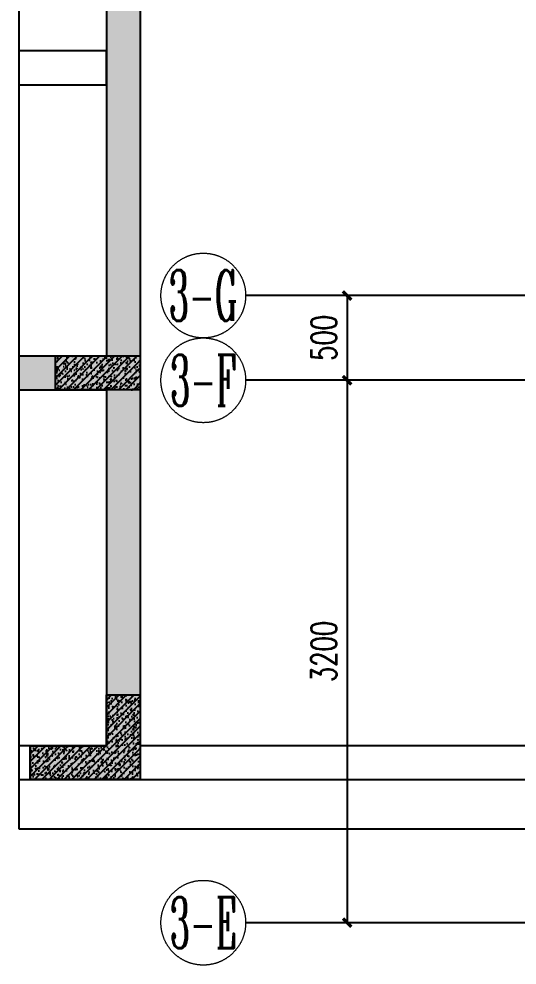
# Model space of a CAD drawing. Extents: x 1045983 to 1134482, y -686883 to -657183.
# Drawn here: x 1074090 to 1077030, y -680479 to -674897 of the extents above; entities that cross this region are included whole.
import ezdxf
from ezdxf.enums import TextEntityAlignment as Align
from ezdxf.xclip import XClip

# ---------------------------------------------------------------- set-up
doc = ezdxf.new("R2010")
doc.units = 0
doc.header["$LTSCALE"] = 1000
doc.header["$MEASUREMENT"] = 0
doc.header["$XCLIPFRAME"] = 2
doc.linetypes.add('160-核心筒-标准层$0$CONTINOUS', pattern=[0])
doc.linetypes.add('CENTER', pattern=[2, 1.25, -0.25, 0.25, -0.25])
doc.layers.get('0').update_dxf_attribs({"linetype": 'CONTINUOUS'})
doc.layers.get('Defpoints').update_dxf_attribs({"linetype": 'CONTINUOUS'})
for name, color, linetype in [('160-核心筒-标准层$0$S-WALL', 40, 'CONTINUOUS'), ('160-核心筒-标准层$0$S-WALL-BEAM', 120, 'CONTINUOUS'), ('160-核心筒-标准层$0$S-WALL-COLU', 252, '160-核心筒-标准层$0$CONTINOUS'), ('160-核心筒-标准层$0$S-WALL-COLU-HATC', 16, 'CONTINUOUS'), ('160-核心筒-标准层$0$S-WALL-HATC', 253, 'CONTINUOUS'), ('S-ANNO-DIMS', 3, 'CONTINUOUS'), ('S-ANNO-DOTE', 230, 'CONTINUOUS'), ('S_A平-楼梯', 51, 'CONTINUOUS')]:
    doc.layers.add(name, color=color, linetype=linetype)
doc.layers.add('S-ANNO-AXIS', color=4, linetype='CENTER', lineweight=0)
doc.styles.add('_TCH_DIM_T3', font='SIMPLEX', dxfattribs={"width": 0.705882, "bigfont": 'GBCBIG'})
doc.styles.add('TSSD_Axis', font='complex.shx', dxfattribs={"width": 0.7, "bigfont": 'hztxt.shx'})
doc.dimstyles.new('_TCH_ARCH&&50', dxfattribs={"dimtxt": 148.75, "dimasz": 50, "dimexe": 125, "dimexo": 150, "dimgap": 63.125, "dimtad": 1, "dimdec": 0, "dimzin": 0, "dimdsep": 46, "dimtxsty": '_TCH_DIM_T3', "dimblk": 'ARCHTICK', "dimcen": 0.09, "dimclrt": 7, "dimazin": 2, "dimtfac": 1, "dimtdec": 0, "dimtix": 1, "dimtmove": 2, "dimatfit": 3, "dimfxl": 1, "dimtolj": 1, "dimtzin": 0, "dimarcsym": 0})

# ---------------------------------------------------------------- blocks, each defined once
blk = doc.blocks.new('ts_axno')
at = {"color": 0, "linetype": 'ByBlock', "lineweight": -2}
blk.add_circle((0, 0), 0.5, dxfattribs=at)
at = {"color": 0, "linetype": 'ByBlock', "lineweight": -2, "style": 'TSSD_Axis', "width": 0.7}
blk.add_attdef('A', text='', height=0.6, dxfattribs=at).set_placement((0, 0), align=Align.MIDDLE_CENTER)
blk = doc.blocks.new('_ArchTick')
at = {"color": 0, "linetype": 'ByBlock', "const_width": 0.4}
blk.add_lwpolyline([(-0.5, -0.5), (0.5, 0.5)], dxfattribs=at)
blk = doc.blocks.new('*D422')
at = {"layer": 'Defpoints', "color": 0, "transparency": 16777216}
for p in [(1036613.4, -614002.6), (1036162.1, -614502.6), (1036613.4, -614502.6)]:
    blk.add_point(p, dxfattribs=at)
at = {"layer": 'S-ANNO-DIMS', "color": 0, "lineweight": -2, "transparency": 16777216}
for p, q in [((1036463.4, -614002.6), (1036037.1, -614002.6)), ((1036162.1, -614002.6), (1036162.1, -614502.6)), ((1036463.4, -614502.6), (1036037.1, -614502.6))]:
    blk.add_line(p, q, dxfattribs=at)
at = {"layer": 'S-ANNO-DIMS', "color": 0, "lineweight": -2, "transparency": 16777216, "xscale": 50, "yscale": 50, "zscale": 50}
for p, rotation in [((1036162.1, -614002.6), 90), ((1036162.1, -614502.6), 270)]:
    blk.add_blockref('_ArchTick', p, dxfattribs=dict(at, rotation=rotation))
at = {"layer": 'S-ANNO-DIMS', "color": 7, "transparency": 16777216, "insert": (1036024.6, -614252.6), "char_height": 148.75, "attachment_point": 5, "rotation": 90, "style": '_TCH_DIM_T3'}
blk.add_mtext('\\A1;500', dxfattribs=at)
blk = doc.blocks.new('*D423')
at = {"layer": 'Defpoints', "color": 0, "transparency": 16777216}
for p in [(1036613.4, -614502.6), (1036162.1, -617702.6), (1036793, -617702.6)]:
    blk.add_point(p, dxfattribs=at)
at = {"layer": 'S-ANNO-DIMS', "color": 0, "lineweight": -2, "transparency": 16777216}
for p, q in [((1036463.4, -614502.6), (1036037.1, -614502.6)), ((1036162.1, -614502.6), (1036162.1, -617702.6)), ((1036643, -617702.6), (1036037.1, -617702.6))]:
    blk.add_line(p, q, dxfattribs=at)
at = {"layer": 'S-ANNO-DIMS', "color": 0, "lineweight": -2, "transparency": 16777216, "xscale": 50, "yscale": 50, "zscale": 50}
for p, rotation in [((1036162.1, -614502.6), 90), ((1036162.1, -617702.6), 270)]:
    blk.add_blockref('_ArchTick', p, dxfattribs=dict(at, rotation=rotation))
at = {"layer": 'S-ANNO-DIMS', "color": 7, "transparency": 16777216, "insert": (1036024.6, -616102.6), "char_height": 148.75, "attachment_point": 5, "rotation": 90, "style": '_TCH_DIM_T3'}
blk.add_mtext('\\A1;3200', dxfattribs=at)
blk = doc.blocks.new('160-核心筒-标准层')
at = {"layer": '160-核心筒-标准层$0$S-WALL-COLU-HATC'}
h = blk.add_hatch(dxfattribs=at)
h.set_pattern_fill('AR-CONC', color=256, scale=10)
h.set_pattern_definition([(50, (-485472.496, 693722.786), (71.7260183, -6.2752135), [7.5, -82.5]), (355, (-485472.5, 693722.786), (-13.8751334, 75.2192134), [6, -66]), (100.4514, (-485466.52, 693722.26), (57.850938, 68.943954), [6.374019, -70.114211]), (46.1842, (-485472.5, 693742.786), (106.724105, -16.551901), [11.25, -123.75]), (96.6356, (-485463.6, 693741.41), (93.46627, 97.411787), [9.561029, -105.1713]), (351.1842, (-485472.5, 693742.79), (93.466195, 97.41186), [9, -99]), (21, (-485462.496, 693737.786), (59.6907052, -40.261889), [7.5, -82.5]), (326, (-485462.5, 693737.786), (24.331533, 72.5150045), [6, -66]), (71.4514, (-485457.52, 693734.43), (84.022263, 32.2530497), [6.374019, -70.114211]), (37.5, (-485472.496, 693722.786), (1.2159855, 33.2893854), [0, -65.2, 0, -67, 0, -66.25]), (7.5, (-485472.496, 693722.786), (26.3069537, 39.4411712), [0, -38.2, 0, -63.7, 0, -25.25]), (327.5, (-485494.796, 693722.786), (53.3822436, -2.2554872), [0, -25, 0, -78, 0, -103.5]), (317.5, (-485504.796, 693722.786), (58.318617, 10.0104982), [0, -32.5, 0, -51.8, 0, -73.5])])
h.paths.add_polyline_path([(-5600, 5800), (-5600, 6000), (-5100, 6000), (-5100, 5800)])
h = blk.add_hatch(dxfattribs=at)
h.set_pattern_fill('ANSI31', color=256, scale=250, style=0)
h.set_pattern_definition([(45, (-485472.496, 693722.786), (-22.0970869, 22.0970869), [])])
h.paths.add_polyline_path([(-5100, 5800), (-5100, 6000), (-5600, 6000), (-5600, 5800)])
h = blk.add_hatch(dxfattribs=at)
h.set_pattern_fill('AR-CONC', color=256, scale=10)
h.set_pattern_definition([(50, (-489022.497, 690888.04), (71.7260183, -6.2752135), [7.5, -82.5]), (355, (-489022.5, 690888.04), (-13.8751334, 75.2192134), [6, -66]), (100.4514, (-489016.52, 690887.52), (57.850938, 68.943954), [6.374019, -70.114211]), (46.1842, (-489022.5, 690908.04), (106.724105, -16.551901), [11.25, -123.75]), (96.6356, (-489013.6, 690906.66), (93.46627, 97.411787), [9.561029, -105.1713]), (351.1842, (-489022.5, 690908.04), (93.466195, 97.41186), [9, -99]), (21, (-489012.497, 690903.04), (59.6907052, -40.261889), [7.5, -82.5]), (326, (-489012.5, 690903.04), (24.331533, 72.5150045), [6, -66]), (71.4514, (-489007.52, 690899.686), (84.022263, 32.2530497), [6.374019, -70.114211]), (37.5, (-489022.497, 690888.042), (1.2159855, 33.2893854), [0, -65.2, 0, -67, 0, -66.25]), (7.5, (-489022.497, 690888.04), (26.3069537, 39.4411712), [0, -38.2, 0, -63.7, 0, -25.25]), (327.5, (-489044.797, 690888.042), (53.3822436, -2.2554872), [0, -25, 0, -78, 0, -103.5]), (317.5, (-489054.797, 690888.04), (58.318617, 10.0104982), [0, -32.5, 0, -51.8, 0, -73.5])])
h.paths.add_polyline_path([(-5300, 3700), (-5300, 4000), (-5100, 4000), (-5100, 3500), (-5750, 3500), (-5750, 3700)])
h = blk.add_hatch(dxfattribs=at)
h.set_pattern_fill('ANSI31', color=256, scale=250, style=0)
h.set_pattern_definition([(45, (-489022.497, 690888.04), (-22.0970869, 22.0970869), [])])
h.paths.add_polyline_path([(-5300, 3700), (-5300, 4000), (-5100, 4000), (-5100, 3500), (-5750, 3500), (-5750, 3700)])
at = {"layer": '160-核心筒-标准层$0$S-WALL-HATC'}
for points in [[(-5100, 8400), (-5300, 8600), (-5300, 6000), (-5233.3, 5900), (-5100, 5900)], [(-7366.7, 5900), (-7300, 5800), (-5300, 5800), (-5233.3, 5900), (-5300, 6000), (-7300, 6000)], [(-5233.3, 5900), (-5300, 5800), (-5300, 3700), (-5100, 3500), (-5100, 5900)], [(-5300, 3700), (-5750, 3700), (-5750, 3500), (-5100, 3500)]]:
    blk.add_hatch(color=256, dxfattribs=at).paths.add_polyline_path(points)
at = {"layer": '160-核心筒-标准层$0$S-WALL'}
for p, q in [((-5300, 8600), (-5300, 6000)), ((-5100, 8400), (-5100, 5900)), ((-7300, 6000), (-5300, 6000)), ((-5100, 5900), (-5100, 3500)), ((-7300, 5800), (-5300, 5800)), ((-5300, 5800), (-5300, 3700)), ((-5300, 3700), (-5750, 3700)), ((-5750, 3700), (-5750, 3500)), ((-5750, 3500), (-5100, 3500))]:
    blk.add_line(p, q, dxfattribs=at)
at = {"layer": '160-核心筒-标准层$0$S-WALL-BEAM'}
for points in [[(-5300, 7600), (-5300, 7800), (-7300, 7800), (-7300, 7600)], [(-5750, 3500), (-5750, 3700), (-6850, 3700), (-6850, 3500)], [(-2500, 3500), (-2500, 3700), (-5100, 3700), (-5100, 3500)]]:
    blk.add_lwpolyline(points, close=True, dxfattribs=at)
at = {"layer": '160-核心筒-标准层$0$S-WALL-COLU', "lineweight": -2}
blk.add_lwpolyline([(-5600, 5800), (-5600, 6000), (-5100, 6000), (-5100, 5800)], close=True, dxfattribs=at)
at = {"layer": '160-核心筒-标准层$0$S-WALL-COLU', "linetype": 'ByBlock'}
blk.add_lwpolyline([(-5300, 3700), (-5300, 4000), (-5100, 4000), (-5100, 3500), (-5750, 3500), (-5750, 3700), (-5300, 3700)], dxfattribs=at)
blk = doc.blocks.new('3#轴线')
at = {"layer": 'S-ANNO-DOTE'}
for p, q in [((1041819.7, -614002.6), (1035563.3, -614002.6)), ((1041819.7, -614502.6), (1035563.3, -614502.6)), ((1041819.7, -617702.6), (1035563.3, -617702.6))]:
    blk.add_line(p, q, dxfattribs=at)
at = {"layer": 'S-ANNO-AXIS'}
ref = blk.add_blockref('ts_axno', (1035313.3, -614002.6), dxfattribs=dict(at, xscale=500, yscale=500, zscale=500))
ref.add_attrib('3-E', '3-G', dxfattribs={"height": 300, "style": 'TSSD_Axis', "width": 0.459016}).set_placement((1035313.3, -614002.6), align=Align.MIDDLE_CENTER)
ref = blk.add_blockref('ts_axno', (1035313.3, -614502.6), dxfattribs=dict(at, xscale=500, yscale=500, zscale=500))
ref.add_attrib('3-E', '3-F', dxfattribs={"height": 300, "style": 'TSSD_Axis', "width": 0.459016}).set_placement((1035313.3, -614502.6), align=Align.MIDDLE_CENTER)
ref = blk.add_blockref('ts_axno', (1035313.3, -617702.6), dxfattribs=dict(at, xscale=500, yscale=500, zscale=500))
ref.add_attrib('3-E', '3-E', dxfattribs={"height": 300, "style": 'TSSD_Axis', "width": 0.459016}).set_placement((1035313.3, -617702.6), align=Align.MIDDLE_CENTER)
at = {"layer": 'S-ANNO-DIMS'}
for base, p1, p2, picture, middle in [((1036162.1, -614502.6), (1036613.4, -614002.6), (1036613.4, -614502.6), '*D422', (1036024.6, -614252.6)), ((1036162.1, -617702.6), (1036613.4, -614502.6), (1036793, -617702.6), '*D423', (1036024.6, -616102.6))]:
    dim = blk.add_linear_dim(base=base, p1=p1, p2=p2, angle=90, dimstyle='_TCH_ARCH&&50', dxfattribs=at)
    dim.commit()
    dim.dimension.update_dxf_attribs({"geometry": picture, "text_midpoint": middle})

msp = doc.modelspace()

# ---------------------------------------------------------------- block references
ref = msp.add_blockref('160-核心筒-标准层', (1079906.2, -682885))
XClip(ref).set_block_clipping_path([(-5816.1575939083, 3210.371786712), (-1520.5831895773, 8879.63664064)])
at = {"layer": 'S_A平-楼梯'}
msp.add_blockref('3#轴线', (39865, -62526.4), dxfattribs=at)

doc.saveas('drawing.dxf')
